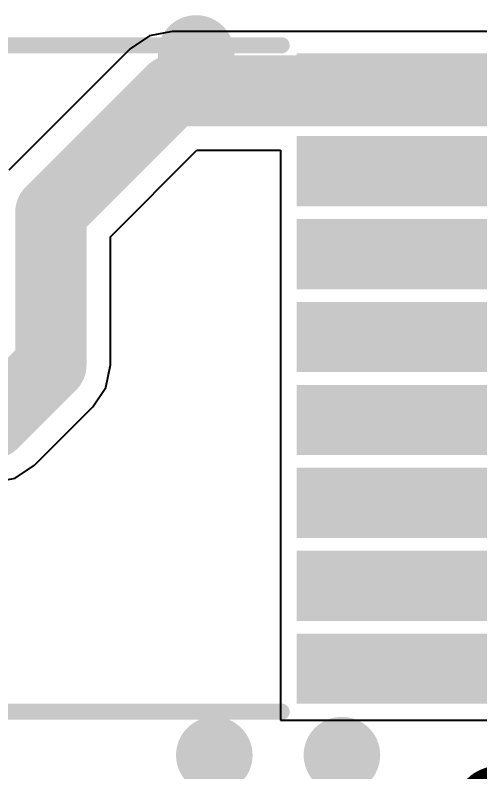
# Model space of a CAD drawing. Header units: inches. Extents: x 0 to 12.4, y -0.6 to 2.2.
# Drawn here: x 2.337 to 2.4803, y 0.4384 to 0.6719 of the extents above; entities that cross this region are included whole.
import ezdxf

# ---------------------------------------------------------------- set-up
doc = ezdxf.new("R2010")
doc.units = ezdxf.units.IN
doc.header["$MEASUREMENT"] = 0
for name, color, linetype in [('Bottom Layer', 5, 'Continuous'), ('Dimension', 6, 'Continuous'), ('Top Layer', 1, 'Continuous'), ('Top Overlay', 2, 'Continuous'), ('Top Paste', 8, 'Continuous'), ('Top Solder', 216, 'Continuous')]:
    doc.layers.add(name, color=color, linetype=linetype)
doc.styles.add('Arial', font='', dxfattribs={"height": 0.2})
doc.styles.get('Arial').set_extended_font_data('Arial')

# ---------------------------------------------------------------- blocks, each defined once
blk = doc.blocks.new('TSSOP_16_1')
at = {"layer": 'Top Layer'}
for points in [[(-0.1437, 0.09843), (-0.08465, 0.09843), (-0.08465, 0.08071), (-0.1437, 0.08071)], [(0.08465, 0.09843), (0.1437, 0.09843), (0.1437, 0.08071), (0.08465, 0.08071)], [(-0.1437, 0.07283), (-0.08465, 0.07283), (-0.08465, 0.05512), (-0.1437, 0.05512)], [(0.08465, 0.07283), (0.1437, 0.07283), (0.1437, 0.05512), (0.08465, 0.05512)], [(-0.1437, 0.04724), (-0.08465, 0.04724), (-0.08465, 0.02953), (-0.1437, 0.02953)], [(0.08465, 0.04724), (0.1437, 0.04724), (0.1437, 0.02953), (0.08465, 0.02953)], [(-0.1437, 0.02165), (-0.08465, 0.02165), (-0.08465, 0.00394), (-0.1437, 0.00394)], [(0.08465, 0.02165), (0.1437, 0.02165), (0.1437, 0.00394), (0.08465, 0.00394)], [(-0.1437, -0.00394), (-0.08465, -0.00394), (-0.08465, -0.02165), (-0.1437, -0.02165)], [(0.08465, -0.00394), (0.1437, -0.00394), (0.1437, -0.02165), (0.08465, -0.02165)], [(-0.1437, -0.02953), (-0.08465, -0.02953), (-0.08465, -0.04724), (-0.1437, -0.04724)], [(0.08465, -0.02953), (0.1437, -0.02953), (0.1437, -0.04724), (0.08465, -0.04724)], [(-0.1437, -0.05512), (-0.08465, -0.05512), (-0.08465, -0.07283), (-0.1437, -0.07283)], [(0.08465, -0.05512), (0.1437, -0.05512), (0.1437, -0.07283), (0.08465, -0.07283)], [(-0.1437, -0.08071), (-0.08465, -0.08071), (-0.08465, -0.09843), (-0.1437, -0.09843)], [(0.08465, -0.08071), (0.1437, -0.08071), (0.1437, -0.09843), (0.08465, -0.09843)]]:
    blk.add_hatch(color=1, dxfattribs=at).paths.add_polyline_path(points)
at = {"layer": 'Top Paste'}
for points in [[(-0.1437, 0.09843), (-0.08465, 0.09843), (-0.08465, 0.08071), (-0.1437, 0.08071)], [(0.08465, 0.09843), (0.1437, 0.09843), (0.1437, 0.08071), (0.08465, 0.08071)], [(-0.1437, 0.07283), (-0.08465, 0.07283), (-0.08465, 0.05512), (-0.1437, 0.05512)], [(0.08465, 0.07283), (0.1437, 0.07283), (0.1437, 0.05512), (0.08465, 0.05512)], [(-0.1437, 0.04724), (-0.08465, 0.04724), (-0.08465, 0.02953), (-0.1437, 0.02953)], [(0.08465, 0.04724), (0.1437, 0.04724), (0.1437, 0.02953), (0.08465, 0.02953)], [(-0.1437, 0.02165), (-0.08465, 0.02165), (-0.08465, 0.00394), (-0.1437, 0.00394)], [(0.08465, 0.02165), (0.1437, 0.02165), (0.1437, 0.00394), (0.08465, 0.00394)], [(-0.1437, -0.00394), (-0.08465, -0.00394), (-0.08465, -0.02165), (-0.1437, -0.02165)], [(0.08465, -0.00394), (0.1437, -0.00394), (0.1437, -0.02165), (0.08465, -0.02165)], [(-0.1437, -0.02953), (-0.08465, -0.02953), (-0.08465, -0.04724), (-0.1437, -0.04724)], [(0.08465, -0.02953), (0.1437, -0.02953), (0.1437, -0.04724), (0.08465, -0.04724)], [(-0.1437, -0.05512), (-0.08465, -0.05512), (-0.08465, -0.07283), (-0.1437, -0.07283)], [(0.08465, -0.05512), (0.1437, -0.05512), (0.1437, -0.07283), (0.08465, -0.07283)], [(-0.1437, -0.08071), (-0.08465, -0.08071), (-0.08465, -0.09843), (-0.1437, -0.09843)], [(0.08465, -0.08071), (0.1437, -0.08071), (0.1437, -0.09843), (0.08465, -0.09843)]]:
    blk.add_hatch(color=8, dxfattribs=at).paths.add_polyline_path(points)
at = {"layer": 'Top Solder'}
for points in [[(-0.14567, 0.10039), (-0.08268, 0.10039), (-0.08268, 0.07874), (-0.14567, 0.07874)], [(0.08268, 0.10039), (0.14567, 0.10039), (0.14567, 0.07874), (0.08268, 0.07874)], [(-0.14567, 0.0748), (-0.08268, 0.0748), (-0.08268, 0.05315), (-0.14567, 0.05315)], [(0.08268, 0.0748), (0.14567, 0.0748), (0.14567, 0.05315), (0.08268, 0.05315)], [(-0.14567, 0.04921), (-0.08268, 0.04921), (-0.08268, 0.02756), (-0.14567, 0.02756)], [(0.08268, 0.04921), (0.14567, 0.04921), (0.14567, 0.02756), (0.08268, 0.02756)], [(-0.14567, 0.02362), (-0.08268, 0.02362), (-0.08268, 0.00197), (-0.14567, 0.00197)], [(0.08268, 0.02362), (0.14567, 0.02362), (0.14567, 0.00197), (0.08268, 0.00197)], [(-0.14567, -0.00197), (-0.08268, -0.00197), (-0.08268, -0.02362), (-0.14567, -0.02362)], [(0.08268, -0.00197), (0.14567, -0.00197), (0.14567, -0.02362), (0.08268, -0.02362)], [(-0.14567, -0.02756), (-0.08268, -0.02756), (-0.08268, -0.04921), (-0.14567, -0.04921)], [(0.08268, -0.02756), (0.14567, -0.02756), (0.14567, -0.04921), (0.08268, -0.04921)], [(-0.14567, -0.05315), (-0.08268, -0.05315), (-0.08268, -0.0748), (-0.14567, -0.0748)], [(0.08268, -0.05315), (0.14567, -0.05315), (0.14567, -0.0748), (0.08268, -0.0748)], [(-0.14567, -0.07874), (-0.08268, -0.07874), (-0.08268, -0.10039), (-0.14567, -0.10039)], [(0.08268, -0.07874), (0.14567, -0.07874), (0.14567, -0.10039), (0.08268, -0.10039)]]:
    blk.add_hatch(color=216, dxfattribs=at).paths.add_polyline_path(points)
at = {"layer": 'Top Overlay', "const_width": 0.005}
for points in [[(-0.077, 0.10282), (0.078, 0.10282)], [(-0.15484, 0.095), (-0.14984, 0.09)], [(-0.15484, 0.085), (-0.15484, 0.095)], [(-0.15484, 0.085), (-0.14984, 0.09)], [(-0.077, -0.10282), (0.078, -0.10282)]]:
    blk.add_lwpolyline(points, dxfattribs=at)
at = {"layer": 'Top Overlay', "const_width": 0.0025}
for points in [[(-0.07825, 0.10282, 1), (-0.07575, 0.10282, 1)], [(0.07675, 0.10282, 1), (0.07925, 0.10282, 1)], [(-0.15609, 0.095, 1), (-0.15359, 0.095, 1)], [(-0.15609, 0.095, 1), (-0.15359, 0.095, 1)], [(-0.15109, 0.09, 1), (-0.14859, 0.09, 1)], [(-0.15109, 0.09, 1), (-0.14859, 0.09, 1)], [(-0.15609, 0.085, 1), (-0.15359, 0.085, 1)], [(-0.15609, 0.085, 1), (-0.15359, 0.085, 1)], [(-0.07825, -0.10282, 1), (-0.07575, -0.10282, 1)], [(0.07675, -0.10282, 1), (0.07925, -0.10282, 1)]]:
    blk.add_lwpolyline(points, format="xyb", close=True, dxfattribs=at)

msp = doc.modelspace()

# ---------------------------------------------------------------- hatches: boundary and pattern name
at = {"layer": 'Dimension'}
h = msp.add_hatch(color=6, dxfattribs=at)
edge = h.paths.add_edge_path()
edge.add_arc((2.39281, 0.66011), 0.01181, 0, 360)
h = msp.add_hatch(color=6, dxfattribs=at)
edge = h.paths.add_edge_path()
edge.add_arc((2.39842, 0.44358), 0.01181, 0, 360)
h = msp.add_hatch(color=6, dxfattribs=at)
edge = h.paths.add_edge_path()
edge.add_arc((2.43779, 0.44358), 0.01181, 0, 360)

# ---------------------------------------------------------------- linework, layer by layer
at = {"layer": 'Bottom Layer', "const_width": 0.05906}
msp.add_lwpolyline([(2.356, 0.256), (2.51753, 0.41753)], dxfattribs=at)
at = {"layer": 'Top Layer'}
for p, q in [((2.38545, 0.66692), (2.37843, 0.66552)), ((2.50906, 0.66692), (2.38545, 0.66692)), ((2.37843, 0.66552), (2.37248, 0.66154)), ((2.37248, 0.66154), (2.33502, 0.62409)), ((2.36635, 0.60351), (2.39306, 0.63021)), ((2.39306, 0.63021), (2.41882, 0.63021)), ((2.41882, 0.63021), (2.41882, 0.58232)), ((2.36635, 0.564), (2.36635, 0.60351)), ((2.41882, 0.58232), (2.41882, 0.55673)), ((2.36496, 0.55698), (2.36635, 0.564)), ((2.36098, 0.55102), (2.36496, 0.55698)), ((2.41882, 0.55673), (2.41882, 0.53114)), ((2.34298, 0.53302), (2.36098, 0.55102)), ((2.33702, 0.52904), (2.34298, 0.53302)), ((2.41882, 0.53114), (2.41882, 0.50555)), ((2.33, 0.52765), (2.33702, 0.52904)), ((2.41882, 0.50555), (2.41882, 0.47996)), ((2.41882, 0.47996), (2.41882, 0.45437)), ((2.41882, 0.45437), (2.49187, 0.45437))]:
    msp.add_line(p, q, dxfattribs=at)
at = {"layer": 'Top Layer', "const_width": 0.022}
for points in [[(2.348, 0.61111), (2.38545, 0.64857)], [(2.38545, 0.64857), (2.42533, 0.64857)], [(2.42533, 0.64857), (2.51999, 0.64857)], [(2.348, 0.564), (2.348, 0.61111)], [(2.33, 0.546), (2.348, 0.564)], [(2.295, 0.546), (2.33, 0.546)]]:
    msp.add_lwpolyline(points, dxfattribs=at)
at = {"layer": 'Top Layer', "const_width": 0.011}
for points in [[(2.37995, 0.64857, 1), (2.39095, 0.64857, 1)], [(2.37995, 0.64857, 1), (2.39095, 0.64857, 1)], [(2.41983, 0.64857, 1), (2.43083, 0.64857, 1)], [(2.41983, 0.64857, 1), (2.43083, 0.64857, 1)], [(2.3425, 0.61111, 1), (2.3535, 0.61111, 1)], [(2.3425, 0.61111, 1), (2.3535, 0.61111, 1)], [(2.3425, 0.564, 1), (2.3535, 0.564, 1)], [(2.3425, 0.564, 1), (2.3535, 0.564, 1)], [(2.3245, 0.546, 1), (2.3355, 0.546, 1)], [(2.3245, 0.546, 1), (2.3355, 0.546, 1)]]:
    msp.add_lwpolyline(points, format="xyb", close=True, dxfattribs=at)

# ---------------------------------------------------------------- block references
msp.add_blockref('TSSOP_16_1', (2.34117, 0.5598))

# ---------------------------------------------------------------- texts
at = {"layer": 'Top Overlay', "style": 'Arial'}
msp.add_text('C10', height=0.04, rotation=90, dxfattribs=at).set_placement((2.514, 0.34095))

doc.saveas('drawing.dxf')
